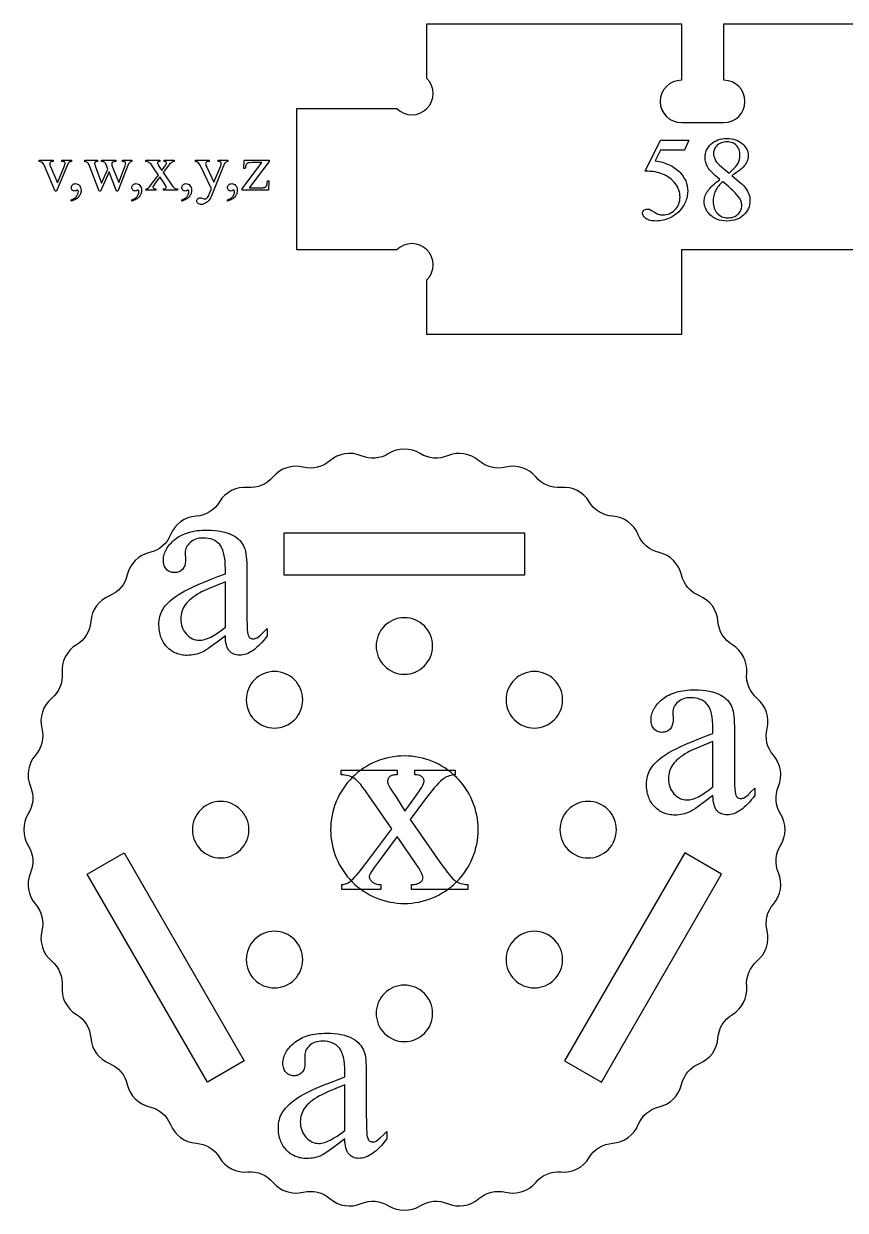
# Model space of a CAD drawing. Extents: x 5 to 599, y -219 to 392.
# Drawn here: x 153.8 to 215.3, y 8 to 96.9 of the extents above; entities that cross this region are included whole.
import ezdxf

# ---------------------------------------------------------------- set-up
doc = ezdxf.new("R2010")
doc.units = 0
doc.header["$MEASUREMENT"] = 0
for name, color, linetype in [('EXT', 1, 'CONTINUOUS'), ('INT', 5, 'CONTINUOUS'), ('TEXT', 18, 'CONTINUOUS')]:
    doc.layers.add(name, color=color, linetype=linetype)

msp = doc.modelspace()

# ---------------------------------------------------------------- linework, layer by layer
at = {"layer": 'EXT'}
msp.add_lwpolyline([(232.685, 79.943), (203.05, 79.943), (203.05, 73.593), (183.999, 73.593), (183.999, 77.698, 1), (181.753, 79.943), (174.261, 79.943), (174.261, 90.527), (181.753, 90.527, 1), (183.999, 92.772), (183.999, 96.877), (203.05, 96.877), (203.05, 92.644, 1), (203.05, 89.469), (206.225, 89.469, 1), (206.225, 92.644), (206.225, 96.877), (229.51, 96.877)], format="xyb", dxfattribs=at)
msp.add_lwpolyline([(154.304, 33.275, 0.286149), (154.674, 30.938, -0.244114), (155.156, 28.934, 0.286149), (155.887, 26.684, -0.244114), (156.675, 24.78, 0.286149), (157.75, 22.671, -0.244114), (158.826, 20.914, 0.286149), (160.217, 19, -0.244114), (161.556, 17.433, 0.286149), (163.229, 15.76, -0.244114), (164.796, 14.421, 0.286149), (166.71, 13.03, -0.244114), (168.467, 11.954, 0.286149), (170.576, 10.879, -0.244114), (172.48, 10.091, 0.286149), (174.73, 9.359, -0.244114), (176.734, 8.878, 0.286149), (179.071, 8.508, -0.244114), (181.126, 8.347, 0.286149), (183.492, 8.347, -0.244114), (185.546, 8.508, 0.286149), (187.883, 8.878, -0.244114), (189.887, 9.359, 0.286149), (192.138, 10.091, -0.244114), (194.042, 10.879, 0.286149), (196.15, 11.954, -0.244114), (197.907, 13.03, 0.286149), (199.821, 14.421, -0.244114), (201.388, 15.76, 0.286149), (203.062, 17.433, -0.244114), (204.4, 19, 0.286149), (205.791, 20.914, -0.244114), (206.868, 22.671, 0.286149), (207.942, 24.78, -0.244114), (208.731, 26.684, 0.286149), (209.462, 28.934, -0.244114), (209.943, 30.938, 0.286149), (210.313, 33.275, -0.244114), (210.475, 35.33, 0.286149), (210.475, 37.696, -0.244114), (210.313, 39.75, 0.286149), (209.943, 42.087, -0.244114), (209.462, 44.091, 0.286149), (208.731, 46.342, -0.244114), (207.942, 48.246, 0.286149), (206.868, 50.354, -0.244114), (205.791, 52.111, 0.286149), (204.4, 54.025, -0.244114), (203.062, 55.592, 0.286149), (201.388, 57.266, -0.244114), (199.821, 58.604, 0.286149), (197.907, 59.995, -0.244114), (196.15, 61.072, 0.286149), (194.042, 62.146, -0.244114), (192.138, 62.935, 0.286149), (189.887, 63.666, -0.244114), (187.883, 64.147, 0.286149), (185.546, 64.517, -0.244114), (183.492, 64.679, 0.286149), (181.126, 64.679, -0.244114), (179.071, 64.517, 0.286149), (176.734, 64.147, -0.244114), (174.73, 63.666, 0.286149), (172.48, 62.935, -0.244114), (170.576, 62.146, 0.286149), (168.467, 61.072, -0.244114), (166.71, 59.995, 0.286149), (164.796, 58.604, -0.244114), (163.229, 57.266, 0.286149), (161.556, 55.592, -0.244114), (160.217, 54.025, 0.286149), (158.826, 52.111, -0.244114), (157.75, 50.354, 0.286149), (156.675, 48.246, -0.244114), (155.887, 46.342, 0.286149), (155.156, 44.091, -0.244114), (154.674, 42.087, 0.286149), (154.304, 39.75, -0.244114), (154.143, 37.696, 0.286149), (154.143, 35.33, -0.244114)], format="xyb", close=True, dxfattribs=at)
at = {"layer": 'INT'}
for points in [[(173.312, 55.564), (173.312, 58.739), (191.305, 58.739), (191.305, 55.564)], [(167.558, 17.608), (158.562, 33.19), (161.312, 34.778), (170.308, 19.196)], [(197.059, 17.608), (206.055, 33.19), (203.306, 34.778), (194.309, 19.196)]]:
    msp.add_lwpolyline(points, close=True, dxfattribs=at)
for points in [[(182.309, 52.389, 0.414214), (180.192, 50.272, 0.414214), (182.309, 48.155, 0.414214), (184.425, 50.272, 0.414214)], [(172.579, 48.359, 0.414214), (170.463, 46.242, 0.414214), (172.579, 44.125, 0.414214), (174.696, 46.242, 0.414214)], [(192.038, 48.359, 0.414214), (189.921, 46.242, 0.414214), (192.038, 44.125, 0.414214), (194.155, 46.242, 0.414214)], [(182.309, 42.038, 0.414214), (176.784, 36.513, 0.414214), (182.309, 30.988, 0.414214), (187.834, 36.513, 0.414214)], [(168.549, 38.629, 0.414214), (166.433, 36.513, 0.414214), (168.549, 34.396, 0.414214), (170.666, 36.513, 0.414214)], [(196.068, 38.629, 0.414214), (193.951, 36.513, 0.414214), (196.068, 34.396, 0.414214), (198.185, 36.513, 0.414214)], [(172.579, 28.9, 0.414214), (170.463, 26.783, 0.414214), (172.579, 24.667, 0.414214), (174.696, 26.783, 0.414214)], [(192.038, 28.9, 0.414214), (189.921, 26.783, 0.414214), (192.038, 24.667, 0.414214), (194.155, 26.783, 0.414214)], [(182.309, 24.87, 0.414214), (180.192, 22.753, 0.414214), (182.309, 20.637, 0.414214), (184.425, 22.753, 0.414214)]]:
    msp.add_lwpolyline(points, format="xyb", close=True, dxfattribs=at)
at = {"layer": 'TEXT'}
for points in [[(203.617, 88.16), (203.274, 87.414), (201.483, 87.414), (201.092, 86.615), (201.375, 86.564), (201.644, 86.497), (201.772, 86.457), (201.897, 86.413), (202.018, 86.365), (202.135, 86.313), (202.248, 86.257), (202.358, 86.197), (202.464, 86.132), (202.566, 86.064), (202.664, 85.992), (202.758, 85.915), (202.849, 85.835), (202.936, 85.75), (203.073, 85.597), (203.192, 85.438), (203.292, 85.272), (203.374, 85.1), (203.438, 84.921), (203.484, 84.736), (203.511, 84.544), (203.52, 84.345), (203.517, 84.229), (203.508, 84.114), (203.493, 84.003), (203.472, 83.893), (203.445, 83.785), (203.413, 83.68), (203.374, 83.577), (203.329, 83.476), (203.227, 83.283), (203.113, 83.106), (202.987, 82.943), (202.848, 82.795), (202.699, 82.662), (202.542, 82.542), (202.377, 82.435), (202.203, 82.343), (202.076, 82.286), (201.949, 82.237), (201.821, 82.196), (201.691, 82.162), (201.561, 82.135), (201.431, 82.117), (201.299, 82.105), (201.167, 82.101), (201.037, 82.104), (200.917, 82.113), (200.806, 82.127), (200.704, 82.147), (200.611, 82.173), (200.528, 82.204), (200.453, 82.241), (200.387, 82.284), (200.33, 82.33), (200.281, 82.377), (200.239, 82.426), (200.205, 82.475), (200.178, 82.526), (200.159, 82.578), (200.148, 82.631), (200.144, 82.685), (200.15, 82.745), (200.169, 82.801), (200.201, 82.854), (200.245, 82.903), (200.299, 82.944), (200.359, 82.974), (200.426, 82.991), (200.499, 82.997), (200.606, 82.988), (200.655, 82.977), (200.699, 82.962), (200.815, 82.899), (200.991, 82.782), (201.074, 82.728), (201.156, 82.682), (201.239, 82.643), (201.323, 82.611), (201.406, 82.586), (201.49, 82.568), (201.574, 82.557), (201.658, 82.554), (201.785, 82.56), (201.908, 82.578), (202.026, 82.608), (202.141, 82.651), (202.252, 82.705), (202.359, 82.772), (202.462, 82.851), (202.561, 82.942), (202.652, 83.042), (202.731, 83.147), (202.798, 83.257), (202.852, 83.373), (202.895, 83.494), (202.925, 83.62), (202.943, 83.752), (202.949, 83.888), (202.944, 84.022), (202.928, 84.154), (202.901, 84.283), (202.863, 84.41), (202.814, 84.535), (202.754, 84.658), (202.684, 84.778), (202.602, 84.896), (202.512, 85.01), (202.413, 85.116), (202.305, 85.217), (202.19, 85.31), (202.066, 85.397), (201.934, 85.478), (201.794, 85.551), (201.645, 85.618), (201.52, 85.665), (201.384, 85.707), (201.238, 85.743), (201.08, 85.774), (200.912, 85.8), (200.732, 85.821), (200.542, 85.836), (200.341, 85.847), (201.483, 88.16)], [(205.935, 85.206), (205.613, 85.481), (205.475, 85.608), (205.354, 85.728), (205.248, 85.841), (205.157, 85.946), (205.083, 86.045), (205.024, 86.136), (204.976, 86.225), (204.934, 86.314), (204.899, 86.403), (204.871, 86.494), (204.848, 86.586), (204.832, 86.678), (204.823, 86.771), (204.82, 86.865), (204.827, 87.008), (204.848, 87.145), (204.883, 87.277), (204.932, 87.405), (204.995, 87.527), (205.072, 87.644), (205.163, 87.757), (205.267, 87.864), (205.384, 87.962), (205.51, 88.047), (205.645, 88.119), (205.789, 88.178), (205.942, 88.224), (206.105, 88.257), (206.276, 88.277), (206.457, 88.283), (206.633, 88.277), (206.8, 88.259), (206.958, 88.228), (207.107, 88.186), (207.248, 88.131), (207.379, 88.063), (207.502, 87.984), (207.616, 87.892), (207.719, 87.793), (207.808, 87.69), (207.884, 87.584), (207.946, 87.474), (207.994, 87.361), (208.028, 87.245), (208.049, 87.125), (208.055, 87.001), (208.052, 86.918), (208.041, 86.834), (208.022, 86.749), (207.996, 86.664), (207.963, 86.579), (207.922, 86.493), (207.874, 86.407), (207.818, 86.321), (207.751, 86.232), (207.668, 86.14), (207.568, 86.043), (207.453, 85.943), (207.321, 85.839), (207.174, 85.731), (207.01, 85.62), (206.83, 85.504), (207.184, 85.221), (207.473, 84.971), (207.592, 84.857), (207.696, 84.752), (207.783, 84.654), (207.853, 84.565), (207.932, 84.452), (207.999, 84.338), (208.057, 84.222), (208.104, 84.105), (208.14, 83.986), (208.166, 83.866), (208.182, 83.744), (208.187, 83.621), (208.18, 83.466), (208.157, 83.318), (208.12, 83.175), (208.067, 83.038), (208, 82.907), (207.918, 82.781), (207.821, 82.661), (207.709, 82.547), (207.584, 82.443), (207.451, 82.352), (207.308, 82.276), (207.155, 82.213), (206.994, 82.164), (206.823, 82.129), (206.643, 82.108), (206.453, 82.101), (206.247, 82.11), (206.053, 82.135), (205.87, 82.176), (205.699, 82.234), (205.618, 82.27), (205.539, 82.309), (205.464, 82.353), (205.392, 82.4), (205.322, 82.452), (205.256, 82.508), (205.192, 82.568), (205.131, 82.633), (205.043, 82.74), (204.966, 82.851), (204.901, 82.963), (204.848, 83.078), (204.807, 83.196), (204.777, 83.316), (204.76, 83.438), (204.754, 83.563), (204.758, 83.662), (204.77, 83.761), (204.791, 83.859), (204.82, 83.957), (204.858, 84.055), (204.903, 84.152), (204.957, 84.25), (205.019, 84.347), (205.092, 84.446), (205.176, 84.547), (205.273, 84.65), (205.381, 84.756), (205.501, 84.865), (205.634, 84.976), (205.778, 85.089)], [(206.624, 85.675), (206.863, 85.9), (207.054, 86.1), (207.132, 86.19), (207.197, 86.274), (207.25, 86.352), (207.291, 86.424), (207.353, 86.566), (207.397, 86.716), (207.423, 86.876), (207.432, 87.045), (207.428, 87.157), (207.416, 87.263), (207.396, 87.363), (207.367, 87.456), (207.331, 87.543), (207.286, 87.624), (207.234, 87.699), (207.173, 87.767), (207.105, 87.829), (207.032, 87.882), (206.952, 87.927), (206.867, 87.963), (206.775, 87.992), (206.678, 88.012), (206.575, 88.025), (206.466, 88.029), (206.357, 88.025), (206.253, 88.012), (206.154, 87.992), (206.06, 87.964), (205.971, 87.927), (205.888, 87.883), (205.81, 87.83), (205.737, 87.77), (205.671, 87.703), (205.614, 87.635), (205.566, 87.563), (205.527, 87.489), (205.496, 87.411), (205.474, 87.332), (205.461, 87.249), (205.456, 87.164), (205.464, 87.05), (205.485, 86.935), (205.522, 86.821), (205.573, 86.707), (205.637, 86.594), (205.714, 86.484), (205.803, 86.377), (205.904, 86.272)], [(154.967, 86.649), (156.019, 86.649), (156.019, 86.559), (155.95, 86.559), (155.906, 86.556), (155.866, 86.547), (155.833, 86.533), (155.805, 86.512), (155.783, 86.487), (155.768, 86.458), (155.758, 86.425), (155.755, 86.388), (155.758, 86.343), (155.768, 86.295), (155.806, 86.186), (156.326, 84.951), (156.848, 86.232), (156.89, 86.352), (156.901, 86.4), (156.904, 86.439), (156.899, 86.47), (156.885, 86.495), (156.854, 86.526), (156.816, 86.545), (156.753, 86.555), (156.648, 86.559), (156.648, 86.649), (157.377, 86.649), (157.377, 86.559), (157.319, 86.552), (157.27, 86.541), (157.231, 86.526), (157.202, 86.508), (157.16, 86.465), (157.121, 86.41), (157.083, 86.343), (157.048, 86.264), (156.255, 84.346), (156.155, 84.346), (155.358, 86.232), (155.305, 86.345), (155.255, 86.421), (155.2, 86.474), (155.131, 86.517), (155.069, 86.539), (154.967, 86.559)], [(158.38, 86.649), (159.316, 86.649), (159.316, 86.559), (159.257, 86.552), (159.209, 86.542), (159.173, 86.529), (159.147, 86.512), (159.129, 86.492), (159.117, 86.468), (159.109, 86.44), (159.107, 86.408), (159.117, 86.324), (159.148, 86.225), (159.626, 84.939), (160.107, 85.986), (159.98, 86.315), (159.948, 86.382), (159.912, 86.439), (159.871, 86.484), (159.826, 86.517), (159.794, 86.533), (159.749, 86.545), (159.626, 86.559), (159.626, 86.649), (160.69, 86.649), (160.69, 86.559), (160.608, 86.552), (160.54, 86.539), (160.484, 86.52), (160.441, 86.495), (160.419, 86.473), (160.404, 86.445), (160.395, 86.411), (160.392, 86.371), (160.397, 86.322), (160.412, 86.271), (160.919, 84.988), (161.39, 86.225), (161.426, 86.343), (161.435, 86.392), (161.438, 86.434), (161.435, 86.457), (161.427, 86.478), (161.412, 86.498), (161.391, 86.517), (161.361, 86.534), (161.32, 86.546), (161.268, 86.554), (161.204, 86.559), (161.204, 86.649), (161.909, 86.649), (161.909, 86.559), (161.858, 86.547), (161.81, 86.529), (161.766, 86.503), (161.725, 86.471), (161.688, 86.432), (161.654, 86.385), (161.624, 86.331), (161.597, 86.271), (160.851, 84.346), (160.751, 84.346), (160.192, 85.773), (159.541, 84.346), (159.451, 84.346), (158.733, 86.225), (158.698, 86.306), (158.663, 86.374), (158.629, 86.427), (158.594, 86.465), (158.555, 86.494), (158.507, 86.519), (158.448, 86.541), (158.38, 86.559)], [(162.946, 86.649), (163.997, 86.649), (163.997, 86.559), (163.951, 86.557), (163.912, 86.55), (163.881, 86.54), (163.857, 86.525), (163.839, 86.506), (163.827, 86.485), (163.819, 86.461), (163.817, 86.434), (163.822, 86.401), (163.838, 86.36), (163.865, 86.311), (163.902, 86.254), (163.982, 86.132), (164.141, 85.878), (164.324, 86.132), (164.401, 86.242), (164.456, 86.329), (164.489, 86.394), (164.5, 86.437), (164.497, 86.461), (164.489, 86.484), (164.476, 86.505), (164.458, 86.523), (164.434, 86.539), (164.404, 86.55), (164.367, 86.557), (164.324, 86.559), (164.324, 86.649), (165.08, 86.649), (165.08, 86.559), (165.022, 86.552), (164.969, 86.539), (164.919, 86.519), (164.873, 86.493), (164.808, 86.439), (164.731, 86.361), (164.644, 86.259), (164.546, 86.132), (164.241, 85.725), (164.797, 84.925), (164.892, 84.792), (164.973, 84.688), (165.039, 84.614), (165.09, 84.57), (165.137, 84.543), (165.19, 84.523), (165.25, 84.51), (165.317, 84.503), (165.317, 84.415), (164.263, 84.415), (164.263, 84.503), (164.315, 84.506), (164.361, 84.515), (164.4, 84.53), (164.434, 84.551), (164.454, 84.57), (164.468, 84.591), (164.477, 84.615), (164.48, 84.642), (164.47, 84.68), (164.441, 84.74), (164.392, 84.822), (164.324, 84.925), (163.997, 85.403), (163.639, 84.925), (163.514, 84.748), (163.483, 84.693), (163.473, 84.661), (163.476, 84.633), (163.486, 84.605), (163.504, 84.579), (163.528, 84.555), (163.558, 84.534), (163.596, 84.518), (163.641, 84.508), (163.692, 84.503), (163.692, 84.415), (162.963, 84.415), (162.963, 84.503), (163.005, 84.511), (163.045, 84.524), (163.082, 84.541), (163.117, 84.564), (163.171, 84.613), (163.241, 84.689), (163.429, 84.925), (163.897, 85.547), (163.473, 86.161), (163.388, 86.281), (163.313, 86.376), (163.248, 86.446), (163.193, 86.492), (163.141, 86.521), (163.082, 86.542), (163.017, 86.555), (162.946, 86.559)], [(166.656, 86.649), (167.697, 86.649), (167.697, 86.559), (167.646, 86.559), (167.595, 86.556), (167.55, 86.547), (167.512, 86.532), (167.481, 86.511), (167.457, 86.486), (167.44, 86.458), (167.43, 86.427), (167.427, 86.393), (167.432, 86.341), (167.447, 86.28), (167.472, 86.209), (167.507, 86.13), (168.051, 85.003), (168.551, 86.237), (168.582, 86.336), (168.59, 86.385), (168.592, 86.434), (168.588, 86.473), (168.575, 86.5), (168.55, 86.524), (168.514, 86.543), (168.457, 86.555), (168.368, 86.559), (168.368, 86.649), (169.095, 86.649), (169.095, 86.559), (169.015, 86.544), (168.956, 86.52), (168.905, 86.478), (168.849, 86.41), (168.817, 86.346), (168.766, 86.222), (167.856, 83.993), (167.785, 83.841), (167.704, 83.708), (167.659, 83.649), (167.612, 83.595), (167.563, 83.546), (167.511, 83.503), (167.405, 83.43), (167.301, 83.378), (167.199, 83.347), (167.149, 83.339), (167.1, 83.337), (167.031, 83.342), (166.969, 83.357), (166.913, 83.383), (166.863, 83.42), (166.823, 83.463), (166.794, 83.509), (166.776, 83.558), (166.77, 83.61), (166.775, 83.659), (166.787, 83.702), (166.808, 83.741), (166.838, 83.774), (166.874, 83.802), (166.917, 83.821), (166.966, 83.833), (167.022, 83.837), (167.066, 83.833), (167.117, 83.823), (167.241, 83.783), (167.32, 83.756), (167.363, 83.746), (167.401, 83.751), (167.44, 83.765), (167.48, 83.789), (167.523, 83.822), (167.566, 83.869), (167.61, 83.933), (167.653, 84.015), (167.697, 84.115), (167.856, 84.503), (167.053, 86.188), (167.006, 86.273), (166.936, 86.376), (166.881, 86.447), (166.836, 86.49), (166.763, 86.527), (166.656, 86.559)], [(172.146, 85.1), (172.12, 84.415), (170.149, 84.415), (170.149, 84.503), (171.632, 86.478), (170.9, 86.478), (170.704, 86.471), (170.637, 86.461), (170.59, 86.448), (170.555, 86.429), (170.524, 86.404), (170.495, 86.371), (170.471, 86.332), (170.441, 86.267), (170.419, 86.195), (170.403, 86.116), (170.395, 86.029), (170.297, 86.029), (170.312, 86.649), (172.185, 86.649), (172.185, 86.559), (170.688, 84.578), (171.502, 84.578), (171.62, 84.581), (171.717, 84.589), (171.794, 84.602), (171.85, 84.621), (171.894, 84.646), (171.933, 84.68), (171.967, 84.721), (171.998, 84.771), (172.016, 84.821), (172.034, 84.892), (172.063, 85.1)], [(157.367, 83.583), (157.367, 83.69), (157.486, 83.738), (157.59, 83.796), (157.681, 83.866), (157.757, 83.948), (157.817, 84.036), (157.86, 84.127), (157.886, 84.221), (157.894, 84.317), (157.889, 84.36), (157.872, 84.395), (157.855, 84.412), (157.838, 84.417), (157.796, 84.405), (157.721, 84.368), (157.676, 84.352), (157.628, 84.346), (157.572, 84.351), (157.521, 84.364), (157.477, 84.386), (157.438, 84.417), (157.407, 84.456), (157.385, 84.501), (157.372, 84.554), (157.367, 84.612), (157.373, 84.67), (157.39, 84.723), (157.419, 84.772), (157.459, 84.817), (157.507, 84.855), (157.56, 84.881), (157.619, 84.897), (157.682, 84.903), (157.76, 84.894), (157.834, 84.868), (157.904, 84.824), (157.969, 84.762), (158.024, 84.687), (158.063, 84.599), (158.086, 84.501), (158.094, 84.39), (158.092, 84.328), (158.083, 84.267), (158.07, 84.207), (158.051, 84.148), (158.026, 84.09), (157.996, 84.033), (157.961, 83.978), (157.92, 83.923), (157.873, 83.871), (157.82, 83.821), (157.761, 83.774), (157.695, 83.73), (157.622, 83.689), (157.544, 83.651)], [(161.899, 83.583), (161.899, 83.69), (162.018, 83.738), (162.122, 83.796), (162.212, 83.866), (162.288, 83.948), (162.349, 84.036), (162.392, 84.127), (162.418, 84.221), (162.426, 84.317), (162.421, 84.36), (162.404, 84.395), (162.387, 84.412), (162.37, 84.417), (162.328, 84.405), (162.253, 84.368), (162.208, 84.352), (162.16, 84.346), (162.104, 84.351), (162.053, 84.364), (162.009, 84.386), (161.97, 84.417), (161.939, 84.456), (161.917, 84.501), (161.904, 84.554), (161.899, 84.612), (161.905, 84.67), (161.922, 84.723), (161.951, 84.772), (161.991, 84.817), (162.039, 84.855), (162.092, 84.881), (162.151, 84.897), (162.214, 84.903), (162.292, 84.894), (162.366, 84.868), (162.436, 84.824), (162.501, 84.762), (162.556, 84.687), (162.595, 84.599), (162.618, 84.501), (162.626, 84.39), (162.624, 84.328), (162.615, 84.267), (162.602, 84.207), (162.583, 84.148), (162.558, 84.09), (162.528, 84.033), (162.493, 83.978), (162.452, 83.923), (162.405, 83.871), (162.352, 83.821), (162.292, 83.774), (162.227, 83.73), (162.154, 83.689), (162.076, 83.651)], [(165.646, 83.583), (165.646, 83.69), (165.765, 83.738), (165.869, 83.796), (165.959, 83.866), (166.035, 83.948), (166.095, 84.036), (166.138, 84.127), (166.164, 84.221), (166.173, 84.317), (166.167, 84.36), (166.151, 84.395), (166.134, 84.412), (166.117, 84.417), (166.074, 84.405), (166, 84.368), (165.955, 84.352), (165.907, 84.346), (165.85, 84.351), (165.8, 84.364), (165.755, 84.386), (165.717, 84.417), (165.686, 84.456), (165.664, 84.501), (165.65, 84.554), (165.646, 84.612), (165.652, 84.67), (165.669, 84.723), (165.697, 84.772), (165.737, 84.817), (165.786, 84.855), (165.839, 84.881), (165.897, 84.897), (165.961, 84.903), (166.039, 84.894), (166.113, 84.868), (166.182, 84.824), (166.247, 84.762), (166.302, 84.687), (166.341, 84.599), (166.365, 84.501), (166.373, 84.39), (166.37, 84.328), (166.362, 84.267), (166.348, 84.207), (166.329, 84.148), (166.305, 84.09), (166.275, 84.033), (166.239, 83.978), (166.198, 83.923), (166.152, 83.871), (166.099, 83.821), (166.039, 83.774), (165.973, 83.73), (165.901, 83.689), (165.822, 83.651)], [(169.068, 83.583), (169.068, 83.69), (169.187, 83.738), (169.291, 83.796), (169.381, 83.866), (169.457, 83.948), (169.517, 84.036), (169.561, 84.127), (169.586, 84.221), (169.595, 84.317), (169.589, 84.36), (169.573, 84.395), (169.556, 84.412), (169.539, 84.417), (169.496, 84.405), (169.422, 84.368), (169.377, 84.352), (169.329, 84.346), (169.272, 84.351), (169.222, 84.364), (169.177, 84.386), (169.139, 84.417), (169.108, 84.456), (169.086, 84.501), (169.073, 84.554), (169.068, 84.612), (169.074, 84.67), (169.091, 84.723), (169.12, 84.772), (169.16, 84.817), (169.208, 84.855), (169.261, 84.881), (169.319, 84.897), (169.383, 84.903), (169.461, 84.894), (169.535, 84.868), (169.604, 84.824), (169.669, 84.762), (169.724, 84.687), (169.764, 84.599), (169.787, 84.501), (169.795, 84.39), (169.792, 84.328), (169.784, 84.267), (169.77, 84.207), (169.751, 84.148), (169.727, 84.09), (169.697, 84.033), (169.661, 83.978), (169.621, 83.923), (169.574, 83.871), (169.521, 83.821), (169.461, 83.774), (169.395, 83.73), (169.323, 83.689), (169.244, 83.651)], [(206.141, 85.039), (206.053, 84.961), (205.971, 84.882), (205.894, 84.8), (205.824, 84.718), (205.759, 84.633), (205.701, 84.547), (205.648, 84.459), (205.601, 84.369), (205.56, 84.278), (205.524, 84.184), (205.494, 84.089), (205.469, 83.992), (205.45, 83.893), (205.436, 83.792), (205.428, 83.69), (205.426, 83.585), (205.43, 83.447), (205.445, 83.316), (205.469, 83.192), (205.503, 83.076), (205.546, 82.966), (205.6, 82.863), (205.663, 82.767), (205.735, 82.679), (205.815, 82.599), (205.9, 82.53), (205.991, 82.471), (206.087, 82.424), (206.188, 82.386), (206.294, 82.36), (206.406, 82.344), (206.523, 82.339), (206.639, 82.343), (206.748, 82.355), (206.852, 82.376), (206.95, 82.405), (207.042, 82.443), (207.128, 82.489), (207.208, 82.544), (207.283, 82.606), (207.35, 82.675), (207.408, 82.747), (207.457, 82.823), (207.497, 82.903), (207.528, 82.986), (207.55, 83.072), (207.564, 83.162), (207.568, 83.256), (207.565, 83.334), (207.558, 83.41), (207.545, 83.484), (207.526, 83.556), (207.503, 83.626), (207.474, 83.693), (207.44, 83.759), (207.401, 83.823), (207.313, 83.943), (207.206, 84.073), (207.078, 84.212), (206.93, 84.359), (206.763, 84.516), (206.576, 84.681), (206.368, 84.855)], [(168.902, 51.042), (168.278, 50.566), (167.782, 50.203), (167.582, 50.063), (167.414, 49.951), (167.279, 49.868), (167.175, 49.812), (167.042, 49.755), (166.907, 49.706), (166.77, 49.664), (166.631, 49.63), (166.489, 49.603), (166.346, 49.584), (166.2, 49.572), (166.053, 49.569), (165.938, 49.571), (165.826, 49.578), (165.717, 49.591), (165.61, 49.608), (165.505, 49.63), (165.404, 49.658), (165.304, 49.69), (165.208, 49.727), (165.113, 49.769), (165.022, 49.816), (164.933, 49.868), (164.846, 49.925), (164.762, 49.987), (164.681, 50.054), (164.602, 50.126), (164.526, 50.203), (164.453, 50.284), (164.385, 50.368), (164.322, 50.455), (164.263, 50.545), (164.209, 50.638), (164.16, 50.735), (164.116, 50.834), (164.076, 50.937), (164.041, 51.043), (164.01, 51.152), (163.984, 51.264), (163.963, 51.379), (163.947, 51.497), (163.935, 51.619), (163.926, 51.871), (163.93, 52.032), (163.944, 52.187), (163.967, 52.337), (163.999, 52.481), (164.04, 52.62), (164.09, 52.753), (164.15, 52.881), (164.218, 53.003), (164.328, 53.168), (164.455, 53.33), (164.601, 53.489), (164.766, 53.647), (164.949, 53.802), (165.151, 53.954), (165.37, 54.104), (165.609, 54.252), (165.877, 54.402), (166.186, 54.56), (166.536, 54.726), (166.927, 54.901), (167.359, 55.083), (167.832, 55.273), (168.346, 55.47), (168.902, 55.676), (168.902, 56.027), (168.895, 56.348), (168.875, 56.643), (168.842, 56.912), (168.796, 57.154), (168.736, 57.37), (168.701, 57.469), (168.663, 57.56), (168.621, 57.646), (168.577, 57.724), (168.529, 57.796), (168.477, 57.862), (168.365, 57.978), (168.241, 58.079), (168.105, 58.165), (167.956, 58.235), (167.796, 58.289), (167.624, 58.328), (167.439, 58.351), (167.243, 58.359), (167.093, 58.354), (166.952, 58.339), (166.818, 58.313), (166.692, 58.276), (166.574, 58.23), (166.464, 58.173), (166.362, 58.105), (166.267, 58.028), (166.18, 57.943), (166.105, 57.856), (166.041, 57.765), (165.989, 57.671), (165.949, 57.575), (165.92, 57.475), (165.902, 57.372), (165.897, 57.267), (165.916, 56.701), (165.913, 56.592), (165.902, 56.489), (165.884, 56.393), (165.859, 56.303), (165.827, 56.22), (165.787, 56.143), (165.741, 56.072), (165.687, 56.008), (165.627, 55.951), (165.563, 55.901), (165.495, 55.859), (165.422, 55.825), (165.345, 55.798), (165.263, 55.779), (165.177, 55.768), (165.087, 55.764), (164.999, 55.768), (164.915, 55.78), (164.835, 55.8), (164.759, 55.827), (164.687, 55.863), (164.619, 55.907), (164.556, 55.958), (164.497, 56.018), (164.443, 56.084), (164.396, 56.156), (164.357, 56.234), (164.325, 56.318), (164.299, 56.407), (164.282, 56.502), (164.271, 56.604), (164.267, 56.71), (164.271, 56.815), (164.281, 56.918), (164.297, 57.02), (164.321, 57.121), (164.351, 57.221), (164.388, 57.32), (164.432, 57.418), (164.482, 57.515), (164.539, 57.611), (164.603, 57.706), (164.673, 57.8), (164.75, 57.892), (164.834, 57.984), (164.925, 58.074), (165.022, 58.164), (165.126, 58.252), (165.236, 58.337), (165.351, 58.417), (165.472, 58.491), (165.598, 58.559), (165.73, 58.622), (165.867, 58.68), (166.01, 58.732), (166.158, 58.779), (166.311, 58.82), (166.47, 58.856), (166.634, 58.886), (166.803, 58.911), (166.978, 58.93), (167.159, 58.943), (167.345, 58.952), (167.536, 58.954), (167.827, 58.948), (168.104, 58.929), (168.368, 58.898), (168.619, 58.854), (168.856, 58.798), (169.08, 58.729), (169.29, 58.648), (169.487, 58.554), (169.626, 58.473), (169.756, 58.382), (169.876, 58.28), (169.987, 58.167), (170.088, 58.043), (170.18, 57.909), (170.263, 57.764), (170.336, 57.608), (170.377, 57.489), (170.413, 57.343), (170.443, 57.17), (170.468, 56.969), (170.487, 56.741), (170.501, 56.485), (170.509, 56.202), (170.511, 55.891), (170.511, 52.857), (170.515, 52.279), (170.524, 51.826), (170.539, 51.496), (170.56, 51.291), (170.589, 51.159), (170.625, 51.05), (170.669, 50.966), (170.694, 50.933), (170.721, 50.905), (170.779, 50.863), (170.842, 50.832), (170.909, 50.814), (170.98, 50.808), (171.055, 50.812), (171.126, 50.825), (171.192, 50.846), (171.253, 50.876), (171.379, 50.968), (171.553, 51.117), (171.774, 51.324), (172.043, 51.588), (172.043, 51.042), (171.907, 50.865), (171.772, 50.699), (171.637, 50.544), (171.503, 50.402), (171.37, 50.27), (171.237, 50.15), (171.106, 50.041), (170.975, 49.944), (170.845, 49.858), (170.715, 49.784), (170.587, 49.721), (170.459, 49.67), (170.332, 49.63), (170.206, 49.601), (170.08, 49.584), (169.955, 49.578), (169.839, 49.583), (169.729, 49.599), (169.624, 49.625), (169.526, 49.661), (169.434, 49.708), (169.348, 49.765), (169.268, 49.832), (169.194, 49.91), (169.128, 50), (169.07, 50.105), (169.021, 50.225), (168.98, 50.359), (168.947, 50.508), (168.924, 50.671), (168.908, 50.849)], [(168.902, 51.676), (168.902, 55.081), (168.23, 54.81), (167.689, 54.581), (167.279, 54.395), (167.123, 54.318), (166.999, 54.252), (166.813, 54.144), (166.641, 54.035), (166.483, 53.924), (166.338, 53.813), (166.207, 53.7), (166.09, 53.586), (165.986, 53.471), (165.897, 53.354), (165.819, 53.236), (165.751, 53.114), (165.694, 52.991), (165.648, 52.864), (165.612, 52.734), (165.586, 52.602), (165.57, 52.467), (165.565, 52.33), (165.571, 52.158), (165.591, 51.993), (165.624, 51.836), (165.67, 51.687), (165.729, 51.545), (165.801, 51.41), (165.886, 51.283), (165.984, 51.164), (166.091, 51.055), (166.202, 50.961), (166.317, 50.881), (166.436, 50.816), (166.558, 50.765), (166.685, 50.729), (166.816, 50.708), (166.95, 50.7), (167.045, 50.704), (167.143, 50.716), (167.245, 50.735), (167.35, 50.761), (167.459, 50.796), (167.572, 50.838), (167.689, 50.887), (167.809, 50.944), (168.06, 51.081), (168.326, 51.249), (168.606, 51.447)], [(205.414, 39.081), (204.79, 38.605), (204.294, 38.242), (204.094, 38.102), (203.926, 37.991), (203.79, 37.907), (203.687, 37.852), (203.554, 37.794), (203.419, 37.745), (203.282, 37.703), (203.143, 37.669), (203.001, 37.642), (202.858, 37.623), (202.712, 37.612), (202.565, 37.608), (202.45, 37.61), (202.338, 37.618), (202.229, 37.63), (202.122, 37.647), (202.017, 37.67), (201.915, 37.697), (201.816, 37.729), (201.719, 37.766), (201.625, 37.808), (201.534, 37.855), (201.445, 37.907), (201.358, 37.964), (201.274, 38.026), (201.193, 38.093), (201.114, 38.165), (201.038, 38.242), (200.965, 38.323), (200.897, 38.407), (200.834, 38.494), (200.775, 38.584), (200.721, 38.677), (200.672, 38.774), (200.628, 38.873), (200.588, 38.976), (200.553, 39.082), (200.522, 39.191), (200.496, 39.303), (200.475, 39.418), (200.459, 39.537), (200.447, 39.658), (200.438, 39.91), (200.442, 40.071), (200.456, 40.226), (200.479, 40.376), (200.511, 40.52), (200.552, 40.659), (200.602, 40.792), (200.662, 40.92), (200.73, 41.042), (200.84, 41.207), (200.967, 41.369), (201.113, 41.529), (201.278, 41.686), (201.461, 41.841), (201.662, 41.993), (201.882, 42.143), (202.121, 42.291), (202.389, 42.441), (202.698, 42.599), (203.048, 42.766), (203.439, 42.94), (203.871, 43.122), (204.344, 43.312), (204.858, 43.51), (205.414, 43.715), (205.414, 44.067), (205.407, 44.388), (205.387, 44.683), (205.354, 44.951), (205.307, 45.194), (205.248, 45.41), (205.213, 45.508), (205.175, 45.6), (205.133, 45.685), (205.089, 45.763), (205.041, 45.835), (204.989, 45.901), (204.877, 46.018), (204.753, 46.119), (204.617, 46.204), (204.468, 46.274), (204.308, 46.328), (204.136, 46.367), (203.951, 46.391), (203.755, 46.398), (203.605, 46.393), (203.463, 46.378), (203.33, 46.352), (203.204, 46.316), (203.086, 46.269), (202.976, 46.212), (202.873, 46.144), (202.779, 46.067), (202.692, 45.982), (202.617, 45.895), (202.553, 45.804), (202.501, 45.711), (202.461, 45.614), (202.432, 45.514), (202.414, 45.412), (202.409, 45.306), (202.428, 44.74), (202.424, 44.631), (202.414, 44.528), (202.396, 44.432), (202.371, 44.342), (202.338, 44.259), (202.299, 44.182), (202.252, 44.111), (202.199, 44.047), (202.139, 43.99), (202.075, 43.94), (202.007, 43.898), (201.934, 43.864), (201.857, 43.838), (201.775, 43.818), (201.689, 43.807), (201.599, 43.803), (201.511, 43.807), (201.426, 43.819), (201.346, 43.839), (201.271, 43.867), (201.199, 43.902), (201.131, 43.946), (201.068, 43.997), (201.008, 44.057), (200.955, 44.123), (200.908, 44.195), (200.869, 44.273), (200.836, 44.357), (200.811, 44.446), (200.793, 44.542), (200.783, 44.643), (200.779, 44.75), (200.782, 44.854), (200.793, 44.957), (200.809, 45.059), (200.833, 45.161), (200.863, 45.261), (200.9, 45.36), (200.943, 45.458), (200.994, 45.555), (201.051, 45.65), (201.115, 45.745), (201.185, 45.839), (201.262, 45.931), (201.346, 46.023), (201.436, 46.113), (201.534, 46.203), (201.638, 46.291), (201.748, 46.376), (201.863, 46.456), (201.984, 46.53), (202.11, 46.598), (202.242, 46.662), (202.379, 46.719), (202.522, 46.771), (202.669, 46.818), (202.823, 46.859), (202.982, 46.895), (203.146, 46.925), (203.315, 46.95), (203.49, 46.969), (203.671, 46.983), (203.856, 46.991), (204.048, 46.994), (204.338, 46.987), (204.616, 46.969), (204.88, 46.937), (205.131, 46.894), (205.368, 46.837), (205.592, 46.769), (205.802, 46.687), (205.999, 46.594), (206.138, 46.513), (206.268, 46.421), (206.388, 46.319), (206.499, 46.206), (206.6, 46.082), (206.692, 45.948), (206.775, 45.803), (206.848, 45.647), (206.889, 45.529), (206.925, 45.383), (206.955, 45.209), (206.979, 45.008), (206.999, 44.78), (207.012, 44.524), (207.021, 44.241), (207.023, 43.93), (207.023, 40.896), (207.026, 40.319), (207.036, 39.865), (207.051, 39.536), (207.072, 39.33), (207.101, 39.198), (207.137, 39.09), (207.181, 39.005), (207.206, 38.972), (207.233, 38.944), (207.291, 38.902), (207.354, 38.871), (207.421, 38.853), (207.492, 38.847), (207.567, 38.851), (207.638, 38.864), (207.704, 38.885), (207.765, 38.915), (207.891, 39.007), (208.065, 39.157), (208.286, 39.363), (208.555, 39.627), (208.555, 39.081), (208.419, 38.904), (208.284, 38.738), (208.149, 38.584), (208.015, 38.441), (207.882, 38.309), (207.749, 38.189), (207.618, 38.081), (207.487, 37.983), (207.357, 37.898), (207.227, 37.823), (207.099, 37.76), (206.971, 37.709), (206.844, 37.669), (206.718, 37.64), (206.592, 37.623), (206.467, 37.617), (206.351, 37.623), (206.24, 37.638), (206.136, 37.664), (206.038, 37.7), (205.946, 37.747), (205.86, 37.804), (205.78, 37.871), (205.706, 37.949), (205.64, 38.039), (205.582, 38.144), (205.532, 38.264), (205.492, 38.398), (205.459, 38.547), (205.435, 38.71), (205.42, 38.888)], [(205.414, 39.715), (205.414, 43.12), (204.742, 42.849), (204.201, 42.62), (203.791, 42.434), (203.635, 42.357), (203.511, 42.291), (203.325, 42.183), (203.153, 42.074), (202.995, 41.963), (202.85, 41.852), (202.719, 41.739), (202.602, 41.625), (202.498, 41.51), (202.409, 41.393), (202.331, 41.275), (202.263, 41.154), (202.206, 41.03), (202.16, 40.903), (202.123, 40.774), (202.098, 40.641), (202.082, 40.507), (202.077, 40.369), (202.083, 40.197), (202.103, 40.033), (202.136, 39.876), (202.182, 39.726), (202.241, 39.584), (202.313, 39.45), (202.398, 39.323), (202.496, 39.203), (202.603, 39.094), (202.714, 39), (202.829, 38.921), (202.948, 38.855), (203.07, 38.805), (203.197, 38.768), (203.328, 38.747), (203.462, 38.74), (203.557, 38.743), (203.655, 38.755), (203.757, 38.774), (203.862, 38.8), (203.971, 38.835), (204.084, 38.877), (204.201, 38.926), (204.321, 38.983), (204.572, 39.121), (204.838, 39.288), (205.118, 39.487)], [(177.567, 40.981), (181.772, 40.981), (181.772, 40.62), (181.587, 40.612), (181.506, 40.601), (181.432, 40.586), (181.365, 40.567), (181.306, 40.543), (181.255, 40.516), (181.211, 40.484), (181.173, 40.448), (181.141, 40.41), (181.113, 40.369), (181.09, 40.325), (181.073, 40.278), (181.06, 40.229), (181.053, 40.177), (181.05, 40.123), (181.055, 40.06), (181.071, 39.99), (181.098, 39.911), (181.135, 39.825), (181.183, 39.731), (181.242, 39.629), (181.391, 39.401), (181.713, 38.913), (182.348, 37.898), (183.079, 38.913), (183.244, 39.143), (183.387, 39.351), (183.507, 39.537), (183.606, 39.701), (183.683, 39.842), (183.738, 39.961), (183.771, 40.058), (183.782, 40.132), (183.779, 40.183), (183.771, 40.231), (183.759, 40.277), (183.74, 40.321), (183.717, 40.364), (183.689, 40.404), (183.655, 40.442), (183.616, 40.479), (183.571, 40.512), (183.52, 40.541), (183.463, 40.565), (183.399, 40.585), (183.329, 40.6), (183.252, 40.611), (183.079, 40.62), (183.079, 40.981), (186.104, 40.981), (186.104, 40.62), (185.986, 40.61), (185.873, 40.593), (185.763, 40.569), (185.658, 40.54), (185.556, 40.503), (185.458, 40.461), (185.364, 40.412), (185.275, 40.357), (185.15, 40.262), (185.014, 40.142), (184.867, 39.998), (184.709, 39.83), (184.54, 39.637), (184.36, 39.42), (184.169, 39.179), (183.967, 38.913), (182.748, 37.283), (184.972, 34.083), (185.17, 33.803), (185.353, 33.552), (185.521, 33.33), (185.675, 33.138), (185.814, 32.975), (185.938, 32.842), (186.048, 32.738), (186.143, 32.664), (186.234, 32.607), (186.331, 32.557), (186.435, 32.514), (186.545, 32.477), (186.662, 32.447), (186.785, 32.423), (186.915, 32.406), (187.05, 32.395), (187.05, 32.044), (182.835, 32.044), (182.835, 32.395), (182.942, 32.398), (183.043, 32.407), (183.137, 32.423), (183.226, 32.444), (183.308, 32.471), (183.384, 32.505), (183.454, 32.545), (183.518, 32.59), (183.562, 32.626), (183.6, 32.664), (183.631, 32.705), (183.657, 32.749), (183.678, 32.795), (183.692, 32.845), (183.701, 32.897), (183.704, 32.951), (183.694, 33.018), (183.665, 33.106), (183.616, 33.216), (183.548, 33.347), (183.46, 33.499), (183.353, 33.672), (183.079, 34.083), (181.772, 35.995), (180.338, 34.083), (180.048, 33.684), (179.84, 33.376), (179.768, 33.255), (179.716, 33.158), (179.685, 33.082), (179.674, 33.029), (179.678, 32.972), (179.688, 32.915), (179.705, 32.86), (179.729, 32.806), (179.76, 32.754), (179.798, 32.703), (179.842, 32.653), (179.894, 32.605), (179.952, 32.56), (180.017, 32.521), (180.089, 32.486), (180.168, 32.457), (180.254, 32.434), (180.347, 32.416), (180.446, 32.403), (180.552, 32.395), (180.552, 32.044), (177.635, 32.044), (177.635, 32.395), (177.722, 32.41), (177.805, 32.429), (177.886, 32.452), (177.964, 32.481), (178.04, 32.513), (178.113, 32.551), (178.183, 32.593), (178.25, 32.639), (178.35, 32.724), (178.467, 32.836), (178.599, 32.975), (178.747, 33.142), (178.911, 33.336), (179.091, 33.558), (179.499, 34.083), (181.372, 36.571), (179.674, 39.03), (179.499, 39.281), (179.334, 39.508), (179.179, 39.71), (179.034, 39.887), (178.9, 40.04), (178.775, 40.169), (178.661, 40.272), (178.557, 40.352), (178.455, 40.415), (178.347, 40.469), (178.233, 40.515), (178.112, 40.553), (177.985, 40.582), (177.852, 40.603), (177.713, 40.616), (177.567, 40.62)], [(177.848, 13.358), (177.224, 12.882), (176.728, 12.519), (176.528, 12.379), (176.36, 12.267), (176.225, 12.184), (176.121, 12.128), (175.988, 12.071), (175.853, 12.022), (175.716, 11.98), (175.577, 11.945), (175.436, 11.919), (175.292, 11.9), (175.146, 11.888), (174.999, 11.884), (174.884, 11.887), (174.772, 11.894), (174.663, 11.907), (174.556, 11.924), (174.451, 11.946), (174.35, 11.974), (174.25, 12.006), (174.154, 12.043), (174.059, 12.085), (173.968, 12.132), (173.879, 12.184), (173.792, 12.241), (173.708, 12.303), (173.627, 12.37), (173.548, 12.442), (173.472, 12.519), (173.399, 12.599), (173.331, 12.683), (173.268, 12.77), (173.209, 12.861), (173.155, 12.954), (173.106, 13.05), (173.062, 13.15), (173.022, 13.253), (172.987, 13.359), (172.956, 13.468), (172.93, 13.58), (172.909, 13.695), (172.893, 13.813), (172.881, 13.935), (172.872, 14.187), (172.876, 14.348), (172.89, 14.503), (172.913, 14.653), (172.945, 14.797), (172.986, 14.935), (173.036, 15.069), (173.096, 15.196), (173.165, 15.319), (173.274, 15.483), (173.401, 15.646), (173.548, 15.805), (173.712, 15.963), (173.895, 16.118), (174.097, 16.27), (174.316, 16.42), (174.555, 16.568), (174.823, 16.718), (175.132, 16.876), (175.482, 17.042), (175.873, 17.216), (176.305, 17.398), (176.778, 17.588), (177.293, 17.786), (177.848, 17.992), (177.848, 18.343), (177.841, 18.664), (177.821, 18.959), (177.788, 19.228), (177.742, 19.47), (177.682, 19.686), (177.647, 19.785), (177.609, 19.876), (177.568, 19.961), (177.523, 20.04), (177.475, 20.112), (177.423, 20.178), (177.311, 20.294), (177.187, 20.395), (177.051, 20.481), (176.903, 20.551), (176.742, 20.605), (176.57, 20.644), (176.385, 20.667), (176.189, 20.675), (176.039, 20.67), (175.898, 20.654), (175.764, 20.628), (175.638, 20.592), (175.52, 20.546), (175.41, 20.489), (175.308, 20.421), (175.213, 20.343), (175.127, 20.259), (175.051, 20.171), (174.987, 20.081), (174.935, 19.987), (174.895, 19.891), (174.866, 19.791), (174.848, 19.688), (174.843, 19.582), (174.862, 19.016), (174.859, 18.907), (174.848, 18.805), (174.83, 18.709), (174.805, 18.619), (174.773, 18.536), (174.733, 18.459), (174.687, 18.388), (174.633, 18.324), (174.573, 18.267), (174.509, 18.217), (174.441, 18.175), (174.368, 18.141), (174.291, 18.114), (174.209, 18.095), (174.123, 18.084), (174.033, 18.08), (173.945, 18.084), (173.861, 18.096), (173.781, 18.116), (173.705, 18.143), (173.633, 18.179), (173.565, 18.223), (173.502, 18.274), (173.443, 18.334), (173.389, 18.4), (173.342, 18.472), (173.303, 18.55), (173.271, 18.634), (173.246, 18.723), (173.228, 18.818), (173.217, 18.919), (173.213, 19.026), (173.217, 19.131), (173.227, 19.234), (173.243, 19.336), (173.267, 19.437), (173.297, 19.537), (173.334, 19.636), (173.378, 19.734), (173.428, 19.831), (173.485, 19.927), (173.549, 20.022), (173.619, 20.115), (173.696, 20.208), (173.78, 20.3), (173.871, 20.39), (173.968, 20.479), (174.072, 20.568), (174.182, 20.653), (174.297, 20.732), (174.418, 20.807), (174.544, 20.875), (174.676, 20.938), (174.813, 20.996), (174.956, 21.048), (175.104, 21.095), (175.257, 21.136), (175.416, 21.171), (175.58, 21.202), (175.749, 21.226), (175.924, 21.246), (176.105, 21.259), (176.291, 21.268), (176.482, 21.27), (176.773, 21.264), (177.05, 21.245), (177.314, 21.214), (177.565, 21.17), (177.802, 21.114), (178.026, 21.045), (178.236, 20.964), (178.433, 20.87), (178.572, 20.789), (178.702, 20.698), (178.822, 20.595), (178.933, 20.482), (179.035, 20.359), (179.126, 20.224), (179.209, 20.08), (179.282, 19.924), (179.323, 19.805), (179.359, 19.659), (179.389, 19.486), (179.414, 19.285), (179.433, 19.056), (179.447, 18.801), (179.455, 18.517), (179.458, 18.207), (179.458, 15.172), (179.461, 14.595), (179.47, 14.142), (179.485, 13.812), (179.506, 13.606), (179.535, 13.474), (179.571, 13.366), (179.615, 13.282), (179.64, 13.248), (179.667, 13.221), (179.726, 13.178), (179.788, 13.148), (179.855, 13.13), (179.926, 13.123), (180.001, 13.128), (180.072, 13.141), (180.138, 13.162), (180.199, 13.192), (180.325, 13.284), (180.499, 13.433), (180.72, 13.64), (180.989, 13.904), (180.989, 13.358), (180.853, 13.18), (180.718, 13.015), (180.583, 12.86), (180.449, 12.717), (180.316, 12.586), (180.183, 12.466), (180.052, 12.357), (179.921, 12.26), (179.791, 12.174), (179.662, 12.1), (179.533, 12.037), (179.405, 11.986), (179.278, 11.946), (179.152, 11.917), (179.026, 11.9), (178.901, 11.894), (178.785, 11.899), (178.675, 11.915), (178.57, 11.941), (178.472, 11.977), (178.38, 12.024), (178.294, 12.081), (178.214, 12.148), (178.14, 12.226), (178.074, 12.316), (178.016, 12.421), (177.967, 12.541), (177.926, 12.675), (177.893, 12.823), (177.87, 12.987), (177.854, 13.165)], [(177.848, 13.992), (177.848, 17.397), (177.176, 17.126), (176.635, 16.897), (176.225, 16.711), (176.069, 16.634), (175.945, 16.568), (175.759, 16.46), (175.587, 16.35), (175.429, 16.24), (175.284, 16.129), (175.153, 16.016), (175.036, 15.902), (174.932, 15.786), (174.843, 15.67), (174.765, 15.552), (174.698, 15.43), (174.641, 15.306), (174.594, 15.18), (174.558, 15.05), (174.532, 14.918), (174.516, 14.783), (174.511, 14.646), (174.517, 14.474), (174.537, 14.309), (174.57, 14.152), (174.616, 14.003), (174.675, 13.861), (174.747, 13.726), (174.832, 13.599), (174.93, 13.48), (175.037, 13.371), (175.148, 13.277), (175.263, 13.197), (175.382, 13.132), (175.504, 13.081), (175.631, 13.045), (175.762, 13.023), (175.896, 13.016), (175.991, 13.02), (176.089, 13.031), (176.191, 13.05), (176.296, 13.077), (176.406, 13.111), (176.518, 13.153), (176.635, 13.203), (176.755, 13.26), (177.006, 13.397), (177.272, 13.565), (177.553, 13.763)]]:
    msp.add_lwpolyline(points, close=True, dxfattribs=at)

doc.saveas('drawing.dxf')
